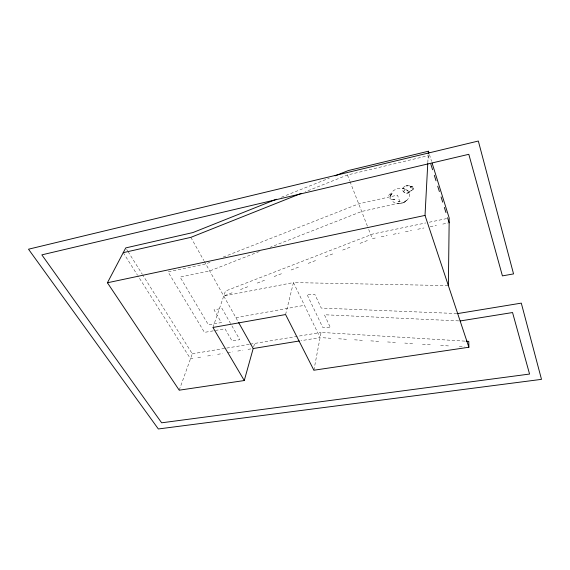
<?xml version="1.0" encoding="UTF-8"?>
<svg xmlns="http://www.w3.org/2000/svg" width="570" height="570" viewBox="0 0 570 570"><rect width="100%" height="100%" fill="white"/><g stroke="black" fill="none" stroke-linecap="round" stroke-linejoin="round"><path stroke-width="0.43" stroke-dasharray="2.85 2.14" d="M405.74 186.105L406.902 185.25C408.619 187.174 403.553 185.763 407.336 185.692M409.752 191.492L409.046 192.432C407.899 192.838 411.084 190.907 408.996 191.278L408.583 192.425M413.35 188.805L412.887 189.454L412.402 187.395L412.901 187.908M427.806 162.699L428.177 155.667L347.451 174.99L305.42 191.727M413.706 187.886L412.958 189.625L410.5 191.285L411.761 190.337L411.084 190.508C409.901 192.824 406.952 193.836 404.572 192.859L402.976 191.114L402.684 188.606C403.988 186.055 407.13 184.53 409.816 185.941L411.205 188.036L409.816 185.941L410.749 187.281L410.372 186.853L413.193 186.874M313.892 370.222L321.067 332.41L465.234 341.145M285.591 314.547L293.443 282.585L448.369 285.613M253.664 346.831L254.605 343.446M212.945 327.465L225.456 291.049L372.901 233.978L425.797 222.948M179.215 390.186L192.29 353.792L142.728 274.947M388.562 195.524L390.336 193.593L392.352 193.144L390.122 196.593L392.324 191.591L394.091 190.223L397.169 188.72L402.021 187.972L408.17 190.793L409.73 195.033C408.405 203.141 395.53 207.601 391.369 199.45L389.759 198.346M281.366 197.27L329.31 178.139M209.96 262.278L205.827 263.903L168.036 271.876L204.466 332.388L224.986 328.776L232.054 340.995L239.785 339.684L231.954 325.94M223.184 257.084L358.744 203.825L397.504 195.132L400.261 202.963L361.722 211.456L270.059 247.337M259.322 251.541L209.774 270.935L180.099 277.077L208.449 324.871L221.381 322.549L214.035 309.852L221.951 308.37L231.52 325.178M232.09 292.802L223.746 296.022L293.443 282.585L320.091 337.575L300.974 340.703M240.455 289.567L248.841 286.325M257.255 283.076L265.684 279.82M274.149 276.55L282.627 273.272M291.135 269.988L299.663 266.696M308.213 263.39L316.792 260.077M325.392 256.749L334.02 253.422M342.67 250.08L351.348 246.724M360.048 243.362L368.769 239.991M429.26 222.229L446.602 218.609M375.238 238.025L372.267 238.638L367.757 227.067M381.209 236.799L387.208 235.56M393.243 234.313L399.314 233.059M405.42 231.798L411.561 230.529M417.732 229.261L423.945 227.979M430.193 226.689L436.47 225.392M442.79 224.088L448.355 222.941M235.909 317.704L304.458 305.32M192.29 353.792L249.339 344.323M250.216 344.173L321.067 332.41M192.931 358.387L190.501 358.779L137.919 275.837M197.811 357.582L202.72 356.784M207.651 355.972L212.61 355.167M217.59 354.348L222.599 353.528M227.63 352.709L232.695 351.875M237.776 351.049L242.891 350.208M248.028 349.367L251.47 348.804M456.827 313.536L321.259 308.071L314.868 294.441L306.902 294.213L322.72 327.394L330.522 327.836L324.387 314.747L459.285 320.917M323.14 337.775L330.835 338.274M338.63 338.78L346.524 339.293M354.519 339.813L362.627 340.34M370.835 340.874L379.15 341.416M387.586 341.964L396.129 342.52M404.786 343.083L413.571 343.653M422.47 344.23L431.49 344.814M440.639 345.413L449.922 346.011M459.327 346.624L464.536 346.959M123.241 252.667L137.448 275.089M126.683 249.418L127.623 250.921M128.093 251.669L142.258 274.198M190.85 237.362L203.839 260.519M204.274 261.288L238.068 321.558M347.451 174.99L349.709 180.775M350.03 181.602L367.436 226.24M428.177 155.667L429.068 158.517M429.466 154.613L431.576 161.381M390.657 195.189L390.557 197.398L391.034 194.049L390.657 195.189M404.144 190.537L403.717 191.755L405.056 192.681L407.443 193.13L408.362 192.083L408.455 193.166L407.194 190.166L402.712 188.528L405.819 189.176L404.144 190.537M405.797 200.996L404.885 201.901L400.539 203.383L404.672 201.801L407.151 199.963L405.797 200.996M394.91 199.243L391.369 199.45L394.91 199.243M400.297 201.588L398.031 201.68L400.297 201.588M411.882 186.796L410.763 186.853L412.402 186.81L411.882 186.796"/><path stroke-width="0.85" d="M448.369 285.613L449.203 218.068L432.096 163.07M276.407 199.243L192.917 232.56L125.735 247.914L107.424 282.77L179.215 390.186L244.273 380.539L212.945 327.465L285.591 314.547L313.892 370.222L468.875 347.244L425.021 215.41L427.764 163.576M428.277 153.893L428.412 151.228L348.32 170.551L335.096 175.831M244.273 380.539L253.194 348.527L238.502 322.328M301.295 193.373L190.85 237.362L123.241 252.667M107.424 282.77L425.021 215.41M457.71 313.571L521.293 303.126L541.5 379.356L158.339 428.968L28.5 249.204L478.33 141.032L513.549 273.906L502.419 275.887L468.804 154.306L41.845 254.861L161.652 422.805L529.566 374.055L512.551 312.538L460.168 320.96M253.194 348.527L299.236 340.988M466.125 341.202L468.775 341.366L468.875 347.244M430.834 164.16L432.58 169.753M434.311 175.289L436.022 180.775M437.717 186.205L439.399 191.577M441.066 196.907L442.712 202.179M444.344 207.402L445.961 212.574M447.564 217.697L449.146 222.777M428.412 151.228L428.939 152.917"/></g></svg>
